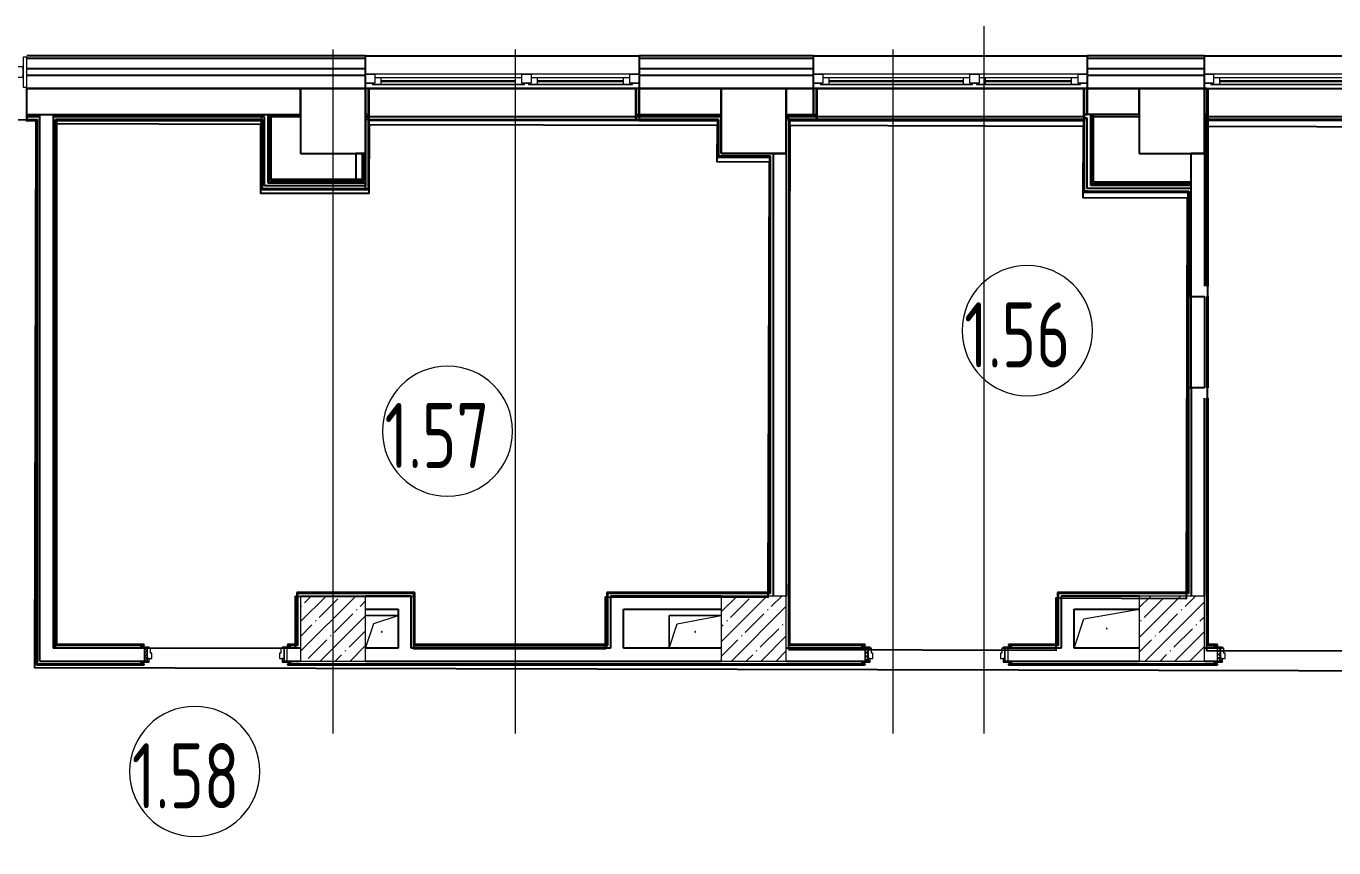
# Model space of a CAD drawing. Header units: millimetres. Extents: x -625 to 415037, y -3642 to 102118.
# Drawn here: x 68269 to 78309, y 21129 to 27442 of the extents above; entities that cross this region are included whole.
import ezdxf

# ---------------------------------------------------------------- set-up
doc = ezdxf.new("R2010")
doc.units = ezdxf.units.MM
doc.linetypes.add('Осевая', pattern=[6350, 1270, -952.5, 3175, -952.5])
for name, color, linetype, lineweight in [('A-AREA-IDEN', 7, 'Continuous', 9), ('A-DOOR-FRAM-2', 7, 'Continuous', 5), ('A-GENM', 7, 'Continuous', 9), ('A-GLAZ', 7, 'Continuous', 9), ('A-GLAZ-1', 7, 'Continuous', 5), ('S-COLS-1', 7, 'Continuous', 5), ('Оси', 7, 'Continuous', 9), ('Оси-2', 7, 'Осевая', 9)]:
    doc.layers.add(name, color=color, linetype=linetype, lineweight=lineweight)
doc.layers.add('A-DOOR-FRAM-1', color=7, linetype='Continuous', lineweight=5, true_color=0xc0c0c0)
doc.styles.add('СПДС', font='ГОСТ тип А.ttf', dxfattribs={"width": 0.9})
pattern_1 = [(45, (-371.384, 114.685), (-14.1421, 14.1421), []), (135, (-371.384, 114.685), (-14.1421, -14.1421), [])]

# ---------------------------------------------------------------- blocks, each defined once
blk = doc.blocks.new('110_Дверь_СКБ_1Ст_Внутренняя1 - Д-11п 1100x2100h_кладовые _все__ коридор _между помещениями блока столовой__ моечные _все_ 2-32102277-Объем проектирования 1 этажа')
at = {"layer": 'A-DOOR-FRAM-2'}
h = blk.add_hatch(dxfattribs=at)
h.set_pattern_fill('FP_45', color=256, style=0, pattern_type=2)
h.set_pattern_definition(pattern_1)
h.paths.add_polyline_path([(-513, -50), (-513, 50), (-538, 50), (-538, -50)])
at = {"layer": 'A-DOOR-FRAM-1'}
for p, q in [((-498, 58), (-568, 58)), ((-568, 58), (-568, 50)), ((-568, 50), (-498, 50)), ((-513, 50), (-538, 50)), ((-538, 50), (-538, -50)), ((-488, 50), (-513, 50)), ((-513, 50), (-513, -30)), ((-513, -50), (-513, 50)), ((-498, 50), (-513, 50)), ((-513, 50), (-513, 49)), ((-513, 49), (-498, 49)), ((-498, 50), (-498, 58)), ((-498, 49), (-498, 50)), ((-488, 10), (-488, 50)), ((-478, 10), (-488, 10)), ((-478, -30), (-478, 10)), ((512, 10), (502, 10)), ((502, 10), (502, -30)), ((512, 50), (512, 10)), ((537, 50), (512, 50)), ((592, 58), (522, 58)), ((522, 58), (522, 50)), ((537, 50), (522, 50)), ((522, 50), (522, 49)), ((522, 50), (592, 50)), ((522, 49), (537, 49)), ((537, -30), (537, 50)), ((562, 50), (537, 50)), ((537, 50), (537, -50)), ((537, 49), (537, 50)), ((562, -50), (562, 50)), ((592, 50), (592, 58)), ((-498, -50), (-568, -50)), ((-568, -50), (-568, -58)), ((-568, -58), (-498, -58)), ((-538, -50), (-513, -50)), ((-513, -30), (-478, -30)), ((-498, -30), (-513, -30)), ((-513, -30), (-513, -50)), ((-513, -50), (-498, -50)), ((-498, -50), (-498, -30)), ((-498, -58), (-498, -50)), ((502, -30), (537, -30)), ((537, -30), (522, -30)), ((522, -30), (522, -50)), ((522, -50), (537, -50)), ((592, -50), (522, -50)), ((522, -50), (522, -58)), ((522, -58), (592, -58)), ((537, -50), (537, -30)), ((537, -50), (562, -50)), ((592, -58), (592, -50))]:
    blk.add_line(p, q, dxfattribs=at)
blk = doc.blocks.new('110_Дверь_СКБ_1Ст_Внутренняя1 - Д-11 1100x2100h_кладовые _все__ коридор _между помещениями блока столовой__ моечные _все_-32089444-Объем проектирования 1 этажа')
at = {"layer": 'A-DOOR-FRAM-2'}
h = blk.add_hatch(dxfattribs=at)
h.set_pattern_fill('FP_45', color=256, style=0, pattern_type=2)
h.set_pattern_definition(pattern_1)
h.paths.add_polyline_path([(-538, -50), (-513, -50), (-513, 50), (-538, 50)])
at = {"layer": 'A-DOOR-FRAM-1'}
for p, q in [((-498, 58), (-568, 58)), ((-568, 58), (-568, 50)), ((-568, 50), (-498, 50)), ((-513, 50), (-538, 50)), ((-538, 50), (-538, -50)), ((-488, 50), (-513, 50)), ((-513, 50), (-513, -30)), ((-513, -50), (-513, 50)), ((-498, 50), (-513, 50)), ((-513, 50), (-513, 49)), ((-513, 49), (-498, 49)), ((-498, 50), (-498, 58)), ((-498, 49), (-498, 50)), ((-488, 10), (-488, 50)), ((-478, 10), (-488, 10)), ((-478, -30), (-478, 10)), ((512, 10), (502, 10)), ((502, 10), (502, -30)), ((512, 50), (512, 10)), ((537, 50), (512, 50)), ((592, 58), (522, 58)), ((522, 58), (522, 50)), ((537, 50), (522, 50)), ((522, 50), (522, 49)), ((522, 50), (592, 50)), ((522, 49), (537, 49)), ((537, -30), (537, 50)), ((562, 50), (537, 50)), ((537, 50), (537, -50)), ((537, 49), (537, 50)), ((562, -50), (562, 50)), ((592, 50), (592, 58)), ((-498, -50), (-568, -50)), ((-568, -50), (-568, -58)), ((-568, -58), (-498, -58)), ((-538, -50), (-513, -50)), ((-513, -30), (-478, -30)), ((-498, -30), (-513, -30)), ((-513, -30), (-513, -50)), ((-513, -50), (-498, -50)), ((-498, -50), (-498, -30)), ((-498, -58), (-498, -50)), ((502, -30), (537, -30)), ((537, -30), (522, -30)), ((522, -30), (522, -50)), ((522, -50), (537, -50)), ((592, -50), (522, -50)), ((522, -50), (522, -58)), ((522, -58), (592, -58)), ((537, -50), (537, -30)), ((537, -50), (562, -50)), ((592, -58), (592, -50))]:
    blk.add_line(p, q, dxfattribs=at)
blk = doc.blocks.new('BSC_Колонна _Прямоугольная - 500х500-V48-Объем проектирования 1 этажа')
at = {"layer": 'S-COLS-1'}
h = blk.add_hatch(dxfattribs=at)
h.set_pattern_fill('FP_72', color=256, style=0, pattern_type=2)
h.set_pattern_definition([(45, (-77000, -22950), (-114.04925, 114.04925), []), (45, (-76885.95, -22950), (-114.04925, 114.04925), [201.613, -40.323, 6.706, -33.617])])
h.paths.add_polyline_path([(42, -250), (250, -250), (250, 250), (-250, 250), (-250, -250)])
for p, q in [((250, 250), (-250, 250)), ((-250, 250), (-250, -250)), ((250, -250), (250, 250)), ((-250, -250), (250, -250))]:
    blk.add_line(p, q, dxfattribs=at)
blk = doc.blocks.new('BSC_Колонна _Прямоугольная - 500х500-V49-Объем проектирования 1 этажа')
at = {"layer": 'S-COLS-1'}
h = blk.add_hatch(dxfattribs=at)
h.set_pattern_fill('FP_73', color=256, style=0, pattern_type=2)
h.set_pattern_definition([(45, (-73790, -22950), (-114.04925, 114.04925), []), (45, (-73675.95, -22950), (-114.04925, 114.04925), [201.613, -40.323, 6.706, -33.617])])
h.paths.add_polyline_path([(250, -250), (250, 250), (-250, 250), (-250, -250), (157, -250)])
for p, q in [((250, 250), (-250, 250)), ((-250, 250), (-250, -250)), ((250, -250), (250, 250)), ((-250, -250), (250, -250))]:
    blk.add_line(p, q, dxfattribs=at)
blk = doc.blocks.new('BSC_Колонна _Прямоугольная - 500х500-V50-Объем проектирования 1 этажа')
at = {"layer": 'S-COLS-1'}
h = blk.add_hatch(dxfattribs=at)
h.set_pattern_fill('FP_74', color=256, style=0, pattern_type=2)
h.set_pattern_definition([(45, (-70560, -22950), (-114.04925, 114.04925), []), (45, (-70445.95, -22950), (-114.04925, 114.04925), [201.613, -40.323, 6.706, -33.617])])
h.paths.add_polyline_path([(103, -250), (250, -250), (250, 250), (-250, 250), (-250, -250)])
for p, q in [((250, 250), (-250, 250)), ((-250, 250), (-250, -250)), ((250, -250), (250, 250)), ((-250, -250), (250, -250))]:
    blk.add_line(p, q, dxfattribs=at)
blk = doc.blocks.new('GM_Отверстие прямоугольное _в плите_ - Отверстие-21612502-Объем проектирования 1 этажа')
at = {"layer": 'A-GENM'}
for p, q in [((-200, -125), (-200, 125)), ((-200, 125), (200, 125)), ((200, 125), (-200, 125)), ((-200, 125), (-200, -125)), ((-137, 62), (200, 125)), ((-200, -125), (-137, 62))]:
    blk.add_line(p, q, dxfattribs=at)
for start, end in [(360, 180), (180, 360)]:
    blk.add_arc((0, 0), 2.5, start, end, dxfattribs=at)
blk = doc.blocks.new('GM_Отверстие прямоугольное _в плите_ - Отверстие-21605184-Объем проектирования 1 этажа')
at = {"layer": 'A-GENM'}
for p, q in [((-125, 125), (125, 125)), ((125, 125), (-125, 125)), ((-62.5, 62.5), (125, 125)), ((-125, -125), (-62.5, 62.5))]:
    blk.add_line(p, q, dxfattribs=at)
for start, end in [(360, 180), (180, 360)]:
    blk.add_arc((0, 0), 2.5, start, end, dxfattribs=at)
blk = doc.blocks.new('120_Окно_СКБ_2Ст - 120_Окно_СКБ_2Ст 2100х2400 _мал створка справа_-19092174-Объем проектирования 1 этажа')
at = {"layer": 'A-GLAZ'}
for p, q in [((-1050, -75), (-1050, -5)), ((-1050, -5), (-980, -5)), ((-980, -75), (-1050, -75)), ((-980, -75), (-1000, -75)), ((-1000, -75), (-1000, -85)), ((-1000, -85), (170, -85)), ((170, -85), (-1000, -85)), ((-980, -5), (-980, -75)), ((150, -35), (-980, -35)), ((-980, -35), (-980, -75)), ((-930, -85), (-930, -35)), ((100, -85), (100, -35)), ((150, -75), (150, -5)), ((150, -5), (220, -5)), ((150, -75), (150, -35)), ((220, -75), (150, -75)), ((170, -75), (150, -75)), ((170, -85), (170, -75)), ((220, -75), (200, -75)), ((200, -75), (200, -85)), ((200, -85), (1000, -85)), ((1000, -85), (200, -85)), ((220, -5), (220, -75)), ((980, -35), (220, -35)), ((220, -35), (220, -75)), ((270, -85), (270, -35)), ((930, -85), (930, -35)), ((980, -75), (980, -5)), ((980, -5), (1050, -5)), ((980, -75), (980, -35)), ((1050, -75), (980, -75)), ((1000, -75), (980, -75)), ((1000, -85), (1000, -75)), ((1050, -5), (1050, -75))]:
    blk.add_line(p, q, dxfattribs=at)
at = {"layer": 'A-GLAZ-1'}
for p, q in [((1050, -5), (-1050, -5)), ((-1050, -75), (-1000, -75)), ((-930, -55), (100, -55)), ((100, -65), (-930, -65)), ((170, -75), (200, -75)), ((270, -55), (930, -55)), ((930, -65), (270, -65)), ((1000, -75), (1050, -75))]:
    blk.add_line(p, q, dxfattribs=at)
blk = doc.blocks.new('120_Окно_СКБ_2Ст - 120_Окно_СКБ_2Ст 3100х2500 _мал_створка слева_ 2-19089248-Объем проектирования 1 этажа')
at = {"layer": 'A-GLAZ'}
for p, q in [((-1550, -75), (-1550, -5)), ((-1550, -5), (-1480, -5)), ((-1480, -75), (-1550, -75)), ((-1480, -75), (-1500, -75)), ((-1500, -75), (-1500, -85)), ((-1500, -85), (670, -85)), ((670, -85), (-1500, -85)), ((-1480, -5), (-1480, -75)), ((650, -35), (-1480, -35)), ((-1480, -35), (-1480, -75)), ((-1430, -85), (-1430, -35)), ((600, -85), (600, -35)), ((650, -75), (650, -5)), ((650, -5), (720, -5)), ((650, -75), (650, -35)), ((720, -75), (650, -75)), ((670, -75), (650, -75)), ((670, -85), (670, -75)), ((720, -75), (700, -75)), ((700, -75), (700, -85)), ((700, -85), (1500, -85)), ((1500, -85), (700, -85)), ((720, -5), (720, -75)), ((1480, -35), (720, -35)), ((720, -35), (720, -75)), ((770, -85), (770, -35)), ((1430, -85), (1430, -35)), ((1480, -75), (1480, -5)), ((1480, -5), (1550, -5)), ((1480, -75), (1480, -35)), ((1550, -75), (1480, -75)), ((1500, -75), (1480, -75)), ((1500, -85), (1500, -75)), ((1550, -5), (1550, -75))]:
    blk.add_line(p, q, dxfattribs=at)
at = {"layer": 'A-GLAZ-1'}
for p, q in [((1550, -5), (-1550, -5)), ((-1550, -75), (-1500, -75)), ((-1430, -55), (600, -55)), ((600, -65), (-1430, -65)), ((670, -75), (700, -75)), ((770, -55), (1430, -55)), ((1430, -65), (770, -65)), ((1500, -75), (1550, -75))]:
    blk.add_line(p, q, dxfattribs=at)
blk = doc.blocks.new('110_Дверь_СКБ_1Ст_Наружная - ДН-2д_л__ Дверь из подвала ЛК _900 мм в свету_ 3300-22851703-Объем проектирования 1 этажа')
at = {"layer": 'A-DOOR-FRAM-2'}
h = blk.add_hatch(dxfattribs=at)
h.set_pattern_fill('FP_163', color=256, style=0, pattern_type=2)
h.set_pattern_definition([(45, (-366.384, 199.685), (-14.1421, 14.1421), []), (135, (-366.384, 199.685), (-14.1421, -14.1421), [])])
h.paths.add_polyline_path([(-529, -105), (-500, -105), (-500, 125), (-530, 125), (-530, -105)])
at = {"layer": 'A-DOOR-FRAM-1'}
for p, q in [((-500, 125), (-530, 125)), ((-530, 125), (-530, -105)), ((-500, -105), (-500, 125)), ((570, 125), (540, 125)), ((540, 125), (540, -105)), ((570, -105), (570, 125)), ((-450, 50), (-500, 50)), ((-500, 50), (-500, -30)), ((-450, 10), (-450, 50)), ((-440, 10), (-450, 10)), ((-440, -30), (-440, 10)), ((490, 10), (480, 10)), ((480, 10), (480, -30)), ((490, 50), (490, 10)), ((540, 50), (490, 50)), ((540, -30), (540, 50)), ((-500, -30), (-440, -30)), ((480, -30), (540, -30)), ((-530, -105), (-500, -105)), ((540, -105), (570, -105))]:
    blk.add_line(p, q, dxfattribs=at)
blk = doc.blocks.new('GM_Отверстие прямоугольное _в плите_ - Отверстие-V202-Объем проектирования 1 этажа')
at = {"layer": 'A-GENM'}
for p, q in [((-175, 75), (250, 150)), ((-250, -150), (-175, 75))]:
    blk.add_line(p, q, dxfattribs=at)
for start, end in [(360, 180), (180, 360)]:
    blk.add_arc((0, 0), 2.5, start, end, dxfattribs=at)
blk = doc.blocks.new('110_Дверь_СКБ_1Ст_Внутренняя1 - Д-11 1100x2100h_кладовые _все__ коридор _между помещениями блока столовой__ моечные _все_-V214-Объем проектирования 1 этажа')
at = {"layer": 'A-DOOR-FRAM-2'}
h = blk.add_hatch(dxfattribs=at)
h.set_pattern_fill('FP_45', color=256, style=0, pattern_type=2)
h.set_pattern_definition(pattern_1)
h.paths.add_polyline_path([(-513, -50), (-513, 50), (-538, 50), (-537, -50)])
at = {"layer": 'A-DOOR-FRAM-1'}
for p, q in [((-498, 58), (-568, 58)), ((-568, 58), (-568, 50)), ((-568, 50), (-498, 50)), ((-513, 50), (-538, 50)), ((-538, 50), (-538, -50)), ((-488, 50), (-513, 50)), ((-513, 50), (-513, -30)), ((-513, -50), (-513, 50)), ((-498, 50), (-513, 50)), ((-513, 50), (-513, 49)), ((-513, 49), (-498, 49)), ((-498, 50), (-498, 58)), ((-498, 49), (-498, 50)), ((-488, 10), (-488, 50)), ((-478, 10), (-488, 10)), ((-478, -30), (-478, 10)), ((512, 10), (502, 10)), ((502, 10), (502, -30)), ((512, 50), (512, 10)), ((537, 50), (512, 50)), ((592, 58), (522, 58)), ((522, 58), (522, 50)), ((537, 50), (522, 50)), ((522, 50), (522, 49)), ((522, 50), (592, 50)), ((522, 49), (537, 49)), ((537, -30), (537, 50)), ((562, 50), (537, 50)), ((537, 50), (537, -50)), ((537, 49), (537, 50)), ((562, -50), (562, 50)), ((592, 50), (592, 58)), ((-498, -50), (-568, -50)), ((-568, -50), (-568, -58)), ((-568, -58), (-498, -58)), ((-538, -50), (-513, -50)), ((-513, -30), (-478, -30)), ((-498, -30), (-513, -30)), ((-513, -30), (-513, -50)), ((-513, -50), (-498, -50)), ((-498, -50), (-498, -30)), ((-498, -58), (-498, -50)), ((502, -30), (537, -30)), ((537, -30), (522, -30)), ((522, -30), (522, -50)), ((522, -50), (537, -50)), ((592, -50), (522, -50)), ((522, -50), (522, -58)), ((522, -58), (592, -58)), ((537, -50), (537, -30)), ((537, -50), (562, -50)), ((592, -58), (592, -50))]:
    blk.add_line(p, q, dxfattribs=at)
blk = doc.blocks.new('Марка_Помещения - Номер-25198446-Объем проектирования 1 этажа')
at = {"layer": 'A-AREA-IDEN'}
for start, end in [(360, 180), (180, 360)]:
    blk.add_arc((0, 0), 2.5, start, end, dxfattribs=at)

msp = doc.modelspace()

# ---------------------------------------------------------------- linework, layer by layer
for p, q in [((70875, 27214), (68275, 27214)), ((70875, 27194), (70875, 27214)), ((70875, 27214), (72975, 27214)), ((74315, 27214), (72975, 27214)), ((72975, 27214), (72975, 27194)), ((74315, 27194), (74315, 27214)), ((74315, 27214), (76415, 27214)), ((77315, 27214), (76415, 27214)), ((76415, 27214), (76415, 27194)), ((77315, 27194), (77315, 27214)), ((77315, 27214), (80415, 27214)), ((70875, 27194), (68275, 27194)), ((70875, 27114), (68275, 27114)), ((70875, 26964), (70875, 27194)), ((72975, 27194), (72975, 26964)), ((74315, 27194), (72975, 27194)), ((74315, 27114), (72975, 27114)), ((74315, 26964), (74315, 27194)), ((76415, 27194), (76415, 26964)), ((77315, 27194), (76415, 27194)), ((77315, 27114), (76415, 27114)), ((77315, 26964), (77315, 27194)), ((70875, 27064), (68275, 27064)), ((74315, 27064), (72975, 27064)), ((77315, 27064), (76415, 27064)), ((68275, 26964), (68267, 26964)), ((68271, 26964), (68271, 26764)), ((70375, 26964), (68271, 26964)), ((68275, 26964), (70875, 26964)), ((68275, 26724), (68275, 26964)), ((70375, 26764), (70375, 26964)), ((70875, 26964), (70375, 26964)), ((70375, 26964), (70375, 26764)), ((70875, 26464), (70875, 26964)), ((70895, 26964), (70875, 26964)), ((70875, 26964), (70875, 26764)), ((70903, 26964), (70895, 26964)), ((70895, 26964), (70895, 26724)), ((72947, 26964), (70903, 26964)), ((70903, 26964), (72947, 26964)), ((70903, 26744), (70903, 26964)), ((72955, 26964), (72947, 26964)), ((72947, 26964), (72947, 26720)), ((72975, 26964), (72955, 26964)), ((72955, 26720), (72955, 26964)), ((72975, 26964), (72975, 26764)), ((73605, 26964), (72975, 26964)), ((72975, 26964), (74315, 26964)), ((72975, 26764), (72975, 26964)), ((73605, 26764), (73605, 26964)), ((74105, 26964), (73605, 26964)), ((73605, 26964), (73605, 26764)), ((74315, 26964), (74105, 26964)), ((74105, 26964), (74105, 26764)), ((74105, 26764), (74105, 26964)), ((74315, 26764), (74315, 26964)), ((74335, 26964), (74315, 26964)), ((74315, 26964), (74315, 26764)), ((74343, 26964), (74335, 26964)), ((74335, 26964), (74335, 26720)), ((76387, 26964), (74343, 26964)), ((74343, 26964), (76387, 26964)), ((74343, 26720), (74343, 26964)), ((76395, 26964), (76387, 26964)), ((76387, 26964), (76387, 26719)), ((76415, 26964), (76395, 26964)), ((76395, 26719), (76395, 26964)), ((76415, 26964), (76415, 26764)), ((76815, 26964), (76415, 26964)), ((76415, 26964), (77315, 26964)), ((76415, 26764), (76415, 26964)), ((77315, 26964), (76815, 26964)), ((76815, 26964), (76815, 26764)), ((76815, 26764), (76815, 26964)), ((77315, 26464), (77315, 26964)), ((77315, 26964), (77315, 25444)), ((77335, 26964), (77315, 26964)), ((77335, 26964), (85035, 26964)), ((77335, 26964), (80415, 26964)), ((77335, 26952), (77335, 26964)), ((77343, 26952), (77335, 26952)), ((77335, 26952), (77335, 26722)), ((77343, 25444), (77343, 26952)), ((68267, 26716), (68347, 26716)), ((68271, 26764), (70375, 26764)), ((68375, 26744), (68275, 26744)), ((68275, 26744), (68275, 26724)), ((68275, 26724), (68355, 26724)), ((68347, 26716), (68347, 22536)), ((68355, 22544), (68355, 26724)), ((68375, 22564), (68375, 26764)), ((68475, 26764), (68475, 22664)), ((70100, 26744), (68475, 26744)), ((68495, 22684), (68495, 26724)), ((70080, 26724), (68495, 26724)), ((68503, 26716), (70072, 26716)), ((68503, 22692), (68503, 26716)), ((70072, 26716), (70072, 26186)), ((70075, 26764), (70075, 26189)), ((70080, 26724), (70080, 26194)), ((70100, 26214), (70100, 26744)), ((70125, 26764), (70125, 26239)), ((70138, 26764), (70138, 26251)), ((70150, 26264), (70150, 26764)), ((70375, 26744), (70150, 26744)), ((70375, 26764), (70375, 26464)), ((70875, 26764), (70895, 26764)), ((70875, 26744), (70875, 26744)), ((70875, 26744), (70895, 26744)), ((70895, 26724), (70875, 26724)), ((70875, 26724), (70875, 26214)), ((70895, 26744), (70903, 26744)), ((70895, 26724), (70895, 26214)), ((70895, 26724), (70903, 26724)), ((70903, 26716), (70895, 26716)), ((72947, 26744), (70903, 26744)), ((70903, 26724), (70903, 26744)), ((70903, 26724), (72947, 26724)), ((72975, 26716), (70903, 26716)), ((70903, 26186), (70903, 26716)), ((72947, 26720), (72955, 26720)), ((72955, 26764), (72975, 26764)), ((72975, 26744), (72955, 26744)), ((72955, 26724), (72975, 26724)), ((72975, 26764), (73605, 26764)), ((73605, 26744), (72975, 26744)), ((72975, 26744), (72975, 26724)), ((72975, 26724), (72975, 26716)), ((73585, 26724), (72975, 26724)), ((72975, 26716), (73577, 26716)), ((73577, 26716), (73577, 26436)), ((73585, 26724), (73585, 26444)), ((73605, 26764), (73605, 26464)), ((73605, 26464), (73605, 26744)), ((74105, 26764), (74315, 26764)), ((74105, 26464), (74105, 26764)), ((74335, 26744), (74105, 26744)), ((74125, 26734), (74105, 26734)), ((74105, 26734), (74105, 23064)), ((74125, 26716), (74125, 26734)), ((76387, 26724), (74125, 26724)), ((74125, 26716), (74125, 22684)), ((74133, 26716), (76395, 26716)), ((74133, 22692), (74133, 26716)), ((74315, 26764), (74335, 26764)), ((74335, 26720), (74343, 26720)), ((76387, 26744), (74343, 26744)), ((76387, 26724), (76387, 26166)), ((76387, 26719), (76395, 26719)), ((76815, 26764), (76390, 26764)), ((76390, 26764), (76390, 26169)), ((76395, 26764), (76415, 26764)), ((76395, 26734), (76395, 26716)), ((76415, 26734), (76395, 26734)), ((76395, 26174), (76395, 26716)), ((76415, 26194), (76415, 26734)), ((76440, 26764), (76440, 26219)), ((76452, 26764), (76452, 26231)), ((76465, 26244), (76465, 26764)), ((76815, 26744), (76465, 26744)), ((76815, 26764), (76815, 26464)), ((77335, 26764), (77315, 26764)), ((77335, 26744), (77325, 26744)), ((77325, 26744), (77325, 26724)), ((77325, 26724), (77335, 26724)), ((77343, 26724), (77335, 26724)), ((77335, 25444), (77335, 26722)), ((77335, 26722), (77343, 26722)), ((80387, 26744), (77343, 26744)), ((80387, 26724), (77343, 26724)), ((80395, 26716), (77343, 26716)), ((70375, 26464), (70875, 26464)), ((70800, 26464), (70800, 26264)), ((70875, 26464), (70800, 26464)), ((70850, 26264), (70850, 26464)), ((70862, 26251), (70862, 26464)), ((70875, 26189), (70875, 26464)), ((73577, 26436), (73977, 26436)), ((73985, 26444), (73585, 26444)), ((73605, 26464), (74105, 26464)), ((74105, 26464), (73605, 26464)), ((73977, 26436), (73977, 23092)), ((73985, 23084), (73985, 26444)), ((74005, 26464), (74005, 23064)), ((76815, 26464), (77315, 26464)), ((77315, 26464), (77215, 26464)), ((77215, 25364), (77215, 26464)), ((70875, 26214), (70100, 26214)), ((70125, 26239), (70875, 26239)), ((70138, 26251), (70862, 26251)), ((70850, 26264), (70150, 26264)), ((70895, 26214), (70895, 26194)), ((76440, 26219), (77215, 26219)), ((76452, 26231), (77215, 26231)), ((77215, 26244), (76465, 26244)), ((70072, 26186), (70903, 26186)), ((70075, 26189), (70875, 26189)), ((70080, 26194), (70895, 26194)), ((76387, 26166), (77187, 26166)), ((76390, 26169), (77215, 26169)), ((76415, 26174), (76395, 26174)), ((77215, 26194), (76415, 26194)), ((76415, 26174), (77195, 26174)), ((77187, 26166), (77187, 23092)), ((77195, 26174), (77195, 25364)), ((77195, 25364), (77315, 25364)), ((77195, 24664), (77195, 25364)), ((77215, 24664), (77215, 25364)), ((77315, 25364), (77315, 24664)), ((77335, 25364), (77335, 24664)), ((77343, 24664), (77343, 25364)), ((77315, 24664), (77195, 24664)), ((77195, 23084), (77195, 24664)), ((77215, 24664), (77215, 23064)), ((77315, 23064), (77315, 24584)), ((77335, 22684), (77335, 24584)), ((77343, 22692), (77343, 24584)), ((70347, 23092), (70347, 22692)), ((71253, 23092), (70347, 23092)), ((71245, 23084), (70355, 23084)), ((70355, 22684), (70355, 23084)), ((71225, 23064), (70875, 23064)), ((71225, 22664), (71225, 23064)), ((71245, 22684), (71245, 23084)), ((71253, 22692), (71253, 23092)), ((72727, 23092), (72727, 22692)), ((73977, 23092), (72727, 23092)), ((73985, 23084), (72735, 23084)), ((72735, 22684), (72735, 23084)), ((73605, 23064), (72755, 23064)), ((72755, 23064), (72755, 22664)), ((76187, 23092), (76187, 22692)), ((77187, 23092), (76187, 23092)), ((77195, 23084), (76195, 23084)), ((76195, 22684), (76195, 23084)), ((76815, 23064), (76215, 23064)), ((76215, 23064), (76215, 22664)), ((70875, 22964), (71125, 22964)), ((71125, 22964), (71125, 22664)), ((72855, 22964), (73605, 22964)), ((72855, 22664), (72855, 22964)), ((76315, 22964), (76815, 22964)), ((76315, 22664), (76315, 22964)), ((69175, 22692), (68503, 22692)), ((69175, 22684), (69175, 22692)), ((70347, 22692), (70275, 22692)), ((70275, 22692), (70275, 22684)), ((72727, 22692), (71253, 22692)), ((74710, 22692), (74133, 22692)), ((74710, 22684), (74710, 22692)), ((76187, 22692), (75810, 22692)), ((75810, 22692), (75810, 22684)), ((77415, 22692), (77343, 22692)), ((77415, 22684), (77415, 22692)), ((69145, 22664), (68475, 22664)), ((69175, 22684), (68495, 22684)), ((70275, 22684), (70275, 22672)), ((70355, 22684), (70275, 22684)), ((70375, 22664), (70305, 22664)), ((71125, 22664), (70875, 22664)), ((72755, 22664), (71225, 22664)), ((71245, 22684), (72735, 22684)), ((73605, 22664), (72855, 22664)), ((74680, 22664), (74105, 22664)), ((74710, 22684), (74125, 22684)), ((76195, 22684), (75810, 22684)), ((76215, 22664), (75840, 22664)), ((76815, 22664), (76315, 22664)), ((77385, 22664), (77315, 22664)), ((77343, 22684), (77335, 22684)), ((77343, 22684), (77415, 22684)), ((77415, 22672), (77415, 22684)), ((68347, 22536), (69175, 22536)), ((68355, 22544), (69175, 22544)), ((68375, 22564), (69145, 22564)), ((69175, 22536), (69175, 22544)), ((70275, 22544), (74710, 22544)), ((70275, 22544), (70275, 22536)), ((70275, 22536), (74710, 22536)), ((70305, 22564), (70375, 22564)), ((70875, 22564), (73605, 22564)), ((74105, 22564), (74680, 22564)), ((74710, 22536), (74710, 22544)), ((75810, 22544), (77415, 22544)), ((75810, 22544), (75810, 22536)), ((75810, 22536), (77415, 22536)), ((75840, 22564), (76815, 22564)), ((77315, 22564), (77385, 22564)), ((77415, 22536), (77415, 22544))]:
    msp.add_line(p, q)
at = {"flags": 128}
msp.add_lwpolyline([(82356, 22478), (68336, 22511), (68346, 26719), (67174, 26722), (67174, 26694), (66852, 26695), (66851, 26315), (66199, 26316), (66199, 26336), (64446, 26340), (64446, 26328), (62646, 26332), (62646, 26344), (60847, 26349), (60847, 26329), (60199, 26330), (60199, 26350), (59736, 26351), (59736, 26339), (57936, 26344)], dxfattribs=at)
for points in [[(68492, 22667), (70336, 22662), (70337, 23062), (71243, 23060), (71242, 22660), (72716, 22657), (72717, 23057), (73967, 23054), (73975, 26398), (73575, 26399), (73576, 26679), (70902, 26685), (70901, 26155), (70070, 26157), (70071, 26687), (68502, 26691)], [(74122, 22654), (76176, 22649), (76177, 23049), (77177, 23046), (77185, 26120), (76385, 26122), (76386, 26672), (74132, 26678)], [(80686, 26662), (77342, 26670), (77332, 22646), (80676, 22638)]]:
    msp.add_lwpolyline(points, close=True, dxfattribs=at)
at = {"layer": 'Оси'}
for p, q in [((75625, 22442), (75625, 27442)), ((70625, 22262), (70625, 27262)), ((72025, 22262), (72025, 27262)), ((74925, 22262), (74925, 27262))]:
    msp.add_line(p, q, dxfattribs=at)
at = {"layer": 'Оси-2'}
for p, q in [((75625, 2958), (75625, 22442)), ((70625, 2958), (70625, 22262)), ((72025, 2958), (72025, 22262)), ((74925, 2958), (74925, 22262))]:
    msp.add_line(p, q, dxfattribs=at)

# ---------------------------------------------------------------- block references
for name, p in [('110_Дверь_СКБ_1Ст_Наружная - ДН-2д_л__ Дверь из подвала ЛК _900 мм в свету_ 3300-22851703-Объем проектирования 1 этажа', (67705, 27079)), ('BSC_Колонна _Прямоугольная - 500х500-V50-Объем проектирования 1 этажа', (70625, 22814)), ('BSC_Колонна _Прямоугольная - 500х500-V49-Объем проектирования 1 этажа', (73855, 22814)), ('BSC_Колонна _Прямоугольная - 500х500-V48-Объем проектирования 1 этажа', (77065, 22814)), ('GM_Отверстие прямоугольное _в плите_ - Отверстие-21605184-Объем проектирования 1 этажа', (71000, 22789)), ('GM_Отверстие прямоугольное _в плите_ - Отверстие-21612502-Объем проектирования 1 этажа', (73405, 22789)), ('GM_Отверстие прямоугольное _в плите_ - Отверстие-V202-Объем проектирования 1 этажа', (76565, 22814)), ('110_Дверь_СКБ_1Ст_Внутренняя1 - Д-11 1100x2100h_кладовые _все__ коридор _между помещениями блока столовой__ моечные _все_-V214-Объем проектирования 1 этажа', (69712, 22614)), ('110_Дверь_СКБ_1Ст_Внутренняя1 - Д-11 1100x2100h_кладовые _все__ коридор _между помещениями блока столовой__ моечные _все_-32089444-Объем проектирования 1 этажа', (75247, 22614)), ('110_Дверь_СКБ_1Ст_Внутренняя1 - Д-11п 1100x2100h_кладовые _все__ коридор _между помещениями блока столовой__ моечные _все_ 2-32102277-Объем проектирования 1 этажа', (77952, 22614))]:
    msp.add_blockref(name, p)
at = {"color": 3}
for name, p in [('120_Окно_СКБ_2Ст - 120_Окно_СКБ_2Ст 2100х2400 _мал створка справа_-19092174-Объем проектирования 1 этажа', (71925, 27079)), ('120_Окно_СКБ_2Ст - 120_Окно_СКБ_2Ст 2100х2400 _мал створка справа_-19092174-Объем проектирования 1 этажа', (75365, 27079)), ('120_Окно_СКБ_2Ст - 120_Окно_СКБ_2Ст 3100х2500 _мал_створка слева_ 2-19089248-Объем проектирования 1 этажа', (78865, 27079))]:
    msp.add_blockref(name, p, dxfattribs=at)
at = {"layer": 'A-AREA-IDEN', "xscale": 199.9999999999999, "yscale": 199.9999999999999, "zscale": 199.9999999999999}
for p in [(75955, 25103), (71504, 24330), (69563, 21716)]:
    msp.add_blockref('Марка_Помещения - Номер-25198446-Объем проектирования 1 этажа', p, dxfattribs=at)

# ---------------------------------------------------------------- texts
at = {"layer": 'A-AREA-IDEN', "char_height": 500, "width": 1212.15, "attachment_point": 1, "style": 'СПДС'}
for s, insert in [('1.56', (75471, 25320)), ('1.57', (71020, 24547)), ('1.58', (69080, 21933))]:
    msp.add_mtext(s, dxfattribs=dict(at, insert=insert))

doc.saveas('drawing.dxf')
